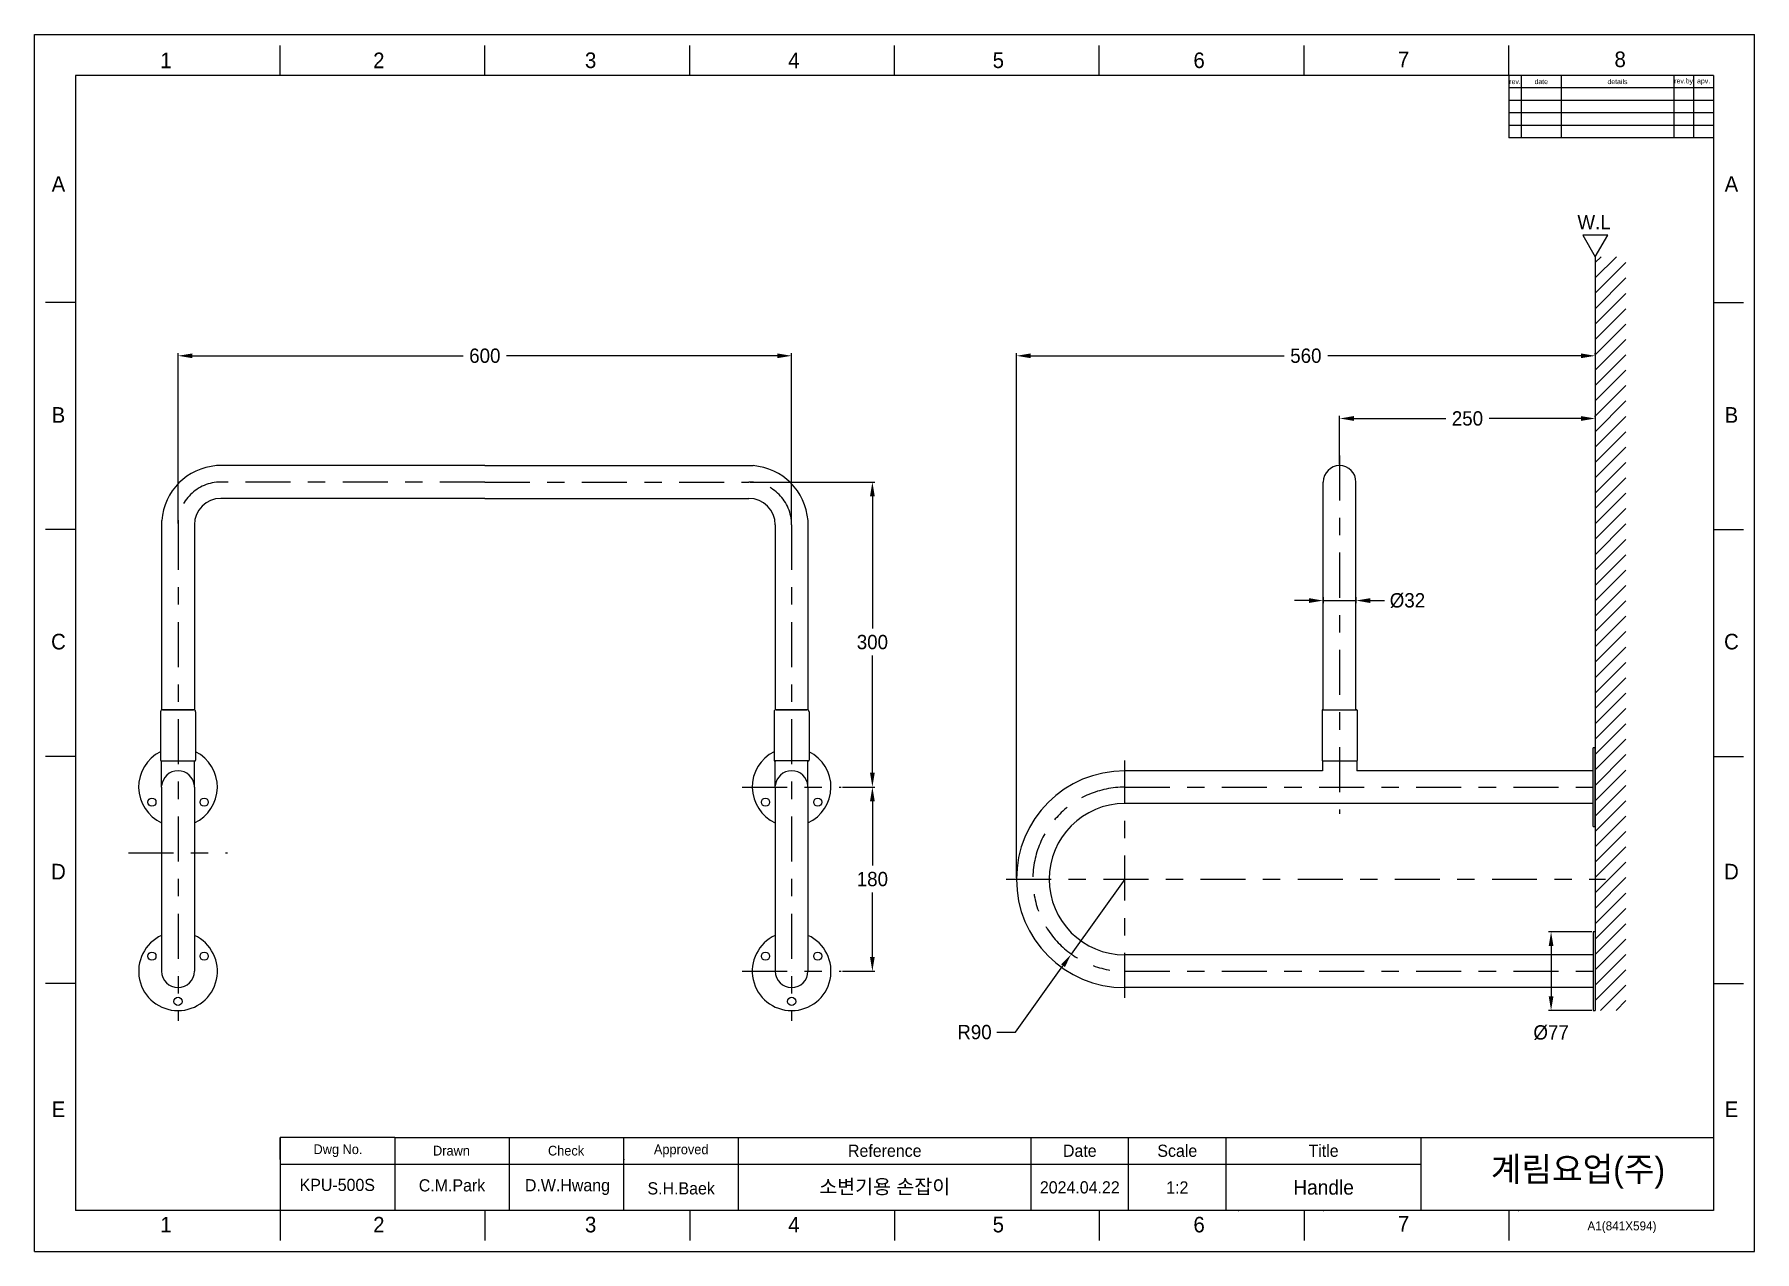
# Model space of a CAD drawing. Extents: x 19551 to 20392, y -12558 to -11963.
import ezdxf

# ---------------------------------------------------------------- set-up
doc = ezdxf.new("R2010")
doc.units = 0
doc.header["$MEASUREMENT"] = 0
doc.linetypes.add('CENTER', pattern=[47.5, 22, -8.5, 8.5, -8.5])
doc.linetypes.add('CENTERX2', pattern=[101.6, 63.5, -12.7, 12.7, -12.7])
doc.layers.get('0').update_dxf_attribs({"linetype": 'CONTINUOUS'})
doc.layers.get('Defpoints').update_dxf_attribs({"linetype": 'CONTINUOUS'})
doc.layers.add('DIM', color=3, linetype='CONTINUOUS', lineweight=9)
for name, color, linetype in [('FORM', 7, 'CONTINUOUS'), ('HATCH', 5, 'CONTINUOUS'), ('TEXT', 2, 'CONTINUOUS'), ('W.L', 2, 'CONTINUOUS')]:
    doc.layers.add(name, color=color, linetype=linetype)
doc.styles.add('ROMANS', font='')
doc.styles.get("Standard").update_dxf_attribs({"font": ''})
doc.styles.get('ROMANS').set_extended_font_data('Gulim')
doc.styles.get('Standard').set_extended_font_data('Gulim')
doc.dimstyles.new('ISO-25', dxfattribs={"dimtxt": 8, "dimasz": 6, "dimexe": 1.25, "dimexo": 0.625, "dimtad": 1, "dimtih": 1, "dimtoh": 1, "dimdec": 1, "dimdsep": 46, "dimtxsty": 'Standard', "dimcen": 2.5, "dimclrd": 3, "dimclre": 3, "dimclrt": 3, "dimadec": 0, "dimazin": 0, "dimtfac": 1, "dimtdec": 1, "dimtmove": 0, "dimatfit": 3, "dimfxl": 1, "dimarcsym": 0})

# ---------------------------------------------------------------- blocks, each defined once
blk = doc.blocks.new('*D11')
at = {"layer": 'Defpoints', "color": 0, "transparency": 16777216}
for p in [(19945.13, -12331.06), (19945.13, -12421.06), (19960.36, -12421.06)]:
    blk.add_point(p, dxfattribs=at)
at = {"layer": 'DIM', "color": 3, "lineweight": -2, "transparency": 16777216}
for p, q in [((19945.76, -12331.06), (19961.61, -12331.06)), ((19960.36, -12338.06), (19960.36, -12369.46)), ((19960.36, -12414.06), (19960.36, -12382.65)), ((19945.76, -12421.06), (19961.61, -12421.06))]:
    blk.add_line(p, q, dxfattribs=at)
at = {"layer": 'DIM', "color": 3, "transparency": 16777216}
for points in [[(19959.19, -12338.06), (19961.52, -12338.06), (19960.36, -12331.06)], [(19959.19, -12414.06), (19961.52, -12414.06), (19960.36, -12421.06)]]:
    blk.add_solid(points, dxfattribs=at)
at = {"layer": 'DIM', "color": 3, "transparency": 16777216, "insert": (19960.36, -12376.06), "char_height": 7, "attachment_point": 5}
blk.add_mtext('180', dxfattribs=at)
blk = doc.blocks.new('*D12')
at = {"layer": 'Defpoints', "color": 0, "transparency": 16777216}
for p in [(20313.79, -12150.99), (20313.79, -12150.99), (20188.79, -12174.04)]:
    blk.add_point(p, dxfattribs=at)
at = {"layer": 'DIM', "color": 3, "lineweight": -2, "transparency": 16777216}
for p, q in [((20188.79, -12173.42), (20188.79, -12149.74)), ((20195.79, -12150.99), (20240.65, -12150.99)), ((20306.79, -12150.99), (20261.94, -12150.99)), ((20313.79, -12150.36), (20313.79, -12149.74))]:
    blk.add_line(p, q, dxfattribs=at)
at = {"layer": 'DIM', "color": 3, "transparency": 16777216}
for points in [[(20195.79, -12149.82), (20195.79, -12152.16), (20188.79, -12150.99)], [(20306.79, -12149.82), (20306.79, -12152.16), (20313.79, -12150.99)]]:
    blk.add_solid(points, dxfattribs=at)
at = {"layer": 'DIM', "color": 3, "transparency": 16777216, "insert": (20251.29, -12150.99), "char_height": 7, "attachment_point": 5}
blk.add_mtext('250', dxfattribs=at)
blk = doc.blocks.new('*D13')
at = {"layer": 'Defpoints', "color": 0, "transparency": 16777216}
for p in [(20313.79, -12120.36), (20313.79, -12120.36), (20030.79, -12376.1)]:
    blk.add_point(p, dxfattribs=at)
at = {"layer": 'DIM', "color": 3, "lineweight": -2, "transparency": 16777216}
for p, q in [((20030.79, -12375.47), (20030.79, -12119.11)), ((20037.79, -12120.36), (20161.63, -12120.36)), ((20306.79, -12120.36), (20182.96, -12120.36)), ((20313.79, -12119.74), (20313.79, -12119.11))]:
    blk.add_line(p, q, dxfattribs=at)
at = {"layer": 'DIM', "color": 3, "transparency": 16777216}
for points in [[(20037.79, -12119.2), (20037.79, -12121.53), (20030.79, -12120.36)], [(20306.79, -12119.2), (20306.79, -12121.53), (20313.79, -12120.36)]]:
    blk.add_solid(points, dxfattribs=at)
at = {"layer": 'DIM', "color": 3, "transparency": 16777216, "insert": (20172.29, -12120.36), "char_height": 7, "attachment_point": 5}
blk.add_mtext('560', dxfattribs=at)
blk = doc.blocks.new('*D14')
at = {"layer": 'Defpoints', "color": 0, "transparency": 16777216}
for p in [(20083.75, -12376.1), (20057.61, -12412.67)]:
    blk.add_point(p, dxfattribs=at)
at = {"layer": 'DIM', "color": 3, "lineweight": -2, "transparency": 16777216}
for p, q in [((20083.75, -12376.1), (20057.61, -12412.67)), ((20030.33, -12450.84), (20053.54, -12418.37)), ((20021.2, -12450.84), (20030.33, -12450.84))]:
    blk.add_line(p, q, dxfattribs=at)
at = {"layer": 'DIM', "color": 3, "transparency": 16777216}
blk.add_solid([(20052.59, -12417.69), (20054.49, -12419.05), (20057.61, -12412.67)], dxfattribs=at)
at = {"layer": 'DIM', "color": 3, "transparency": 16777216, "insert": (20010.28, -12450.84), "char_height": 7, "attachment_point": 5}
blk.add_mtext('R90', dxfattribs=at)
blk = doc.blocks.new('*D15')
at = {"layer": 'Defpoints', "color": 0, "transparency": 16777216}
for p in [(19620.89, -12120.36), (19620.89, -12202.94), (19920.88, -12202.94)]:
    blk.add_point(p, dxfattribs=at)
at = {"layer": 'DIM', "color": 3, "lineweight": -2, "transparency": 16777216}
for p, q in [((19620.89, -12202.32), (19620.89, -12119.11)), ((19627.89, -12120.36), (19760.25, -12120.36)), ((19913.88, -12120.36), (19781.53, -12120.36)), ((19920.88, -12202.32), (19920.88, -12119.11))]:
    blk.add_line(p, q, dxfattribs=at)
at = {"layer": 'DIM', "color": 3, "transparency": 16777216}
for points in [[(19627.89, -12119.2), (19627.89, -12121.53), (19620.89, -12120.36)], [(19913.88, -12119.2), (19913.88, -12121.53), (19920.88, -12120.36)]]:
    blk.add_solid(points, dxfattribs=at)
at = {"layer": 'DIM', "color": 3, "transparency": 16777216, "insert": (19770.89, -12120.36), "char_height": 7, "attachment_point": 5}
blk.add_mtext('600', dxfattribs=at)
blk = doc.blocks.new('*D17')
at = {"layer": 'Defpoints', "color": 0, "transparency": 16777216}
for p in [(20312.79, -12401.81), (20292.18, -12440.31), (20312.79, -12440.31)]:
    blk.add_point(p, dxfattribs=at)
at = {"layer": 'DIM', "color": 3, "lineweight": -2, "transparency": 16777216}
for p, q in [((20312.17, -12401.81), (20290.93, -12401.81)), ((20292.18, -12408.81), (20292.18, -12433.31)), ((20312.17, -12440.31), (20290.93, -12440.31))]:
    blk.add_line(p, q, dxfattribs=at)
at = {"layer": 'DIM', "color": 3, "transparency": 16777216}
for points in [[(20291.01, -12408.81), (20293.34, -12408.81), (20292.18, -12401.81)], [(20291.01, -12433.31), (20293.34, -12433.31), (20292.18, -12440.31)]]:
    blk.add_solid(points, dxfattribs=at)
at = {"layer": 'DIM', "color": 3, "transparency": 16777216, "insert": (20292.18, -12451.08), "char_height": 7, "attachment_point": 5}
blk.add_mtext('%%C77', dxfattribs=at)
blk = doc.blocks.new('*D18')
at = {"layer": 'Defpoints', "color": 0, "transparency": 16777216}
for p in [(20180.79, -12237.65), (20196.79, -12237.65), (20196.79, -12239.96)]:
    blk.add_point(p, dxfattribs=at)
at = {"layer": 'DIM', "color": 3, "lineweight": -2, "transparency": 16777216}
for p, q in [((20173.79, -12239.96), (20166.79, -12239.96)), ((20180.79, -12238.28), (20180.79, -12241.21)), ((20180.79, -12239.96), (20196.79, -12239.96)), ((20196.79, -12238.28), (20196.79, -12241.21)), ((20203.79, -12239.96), (20210.79, -12239.96))]:
    blk.add_line(p, q, dxfattribs=at)
at = {"layer": 'DIM', "color": 3, "transparency": 16777216}
for points in [[(20173.79, -12238.79), (20173.79, -12241.13), (20180.79, -12239.96)], [(20203.79, -12238.79), (20203.79, -12241.13), (20196.79, -12239.96)]]:
    blk.add_solid(points, dxfattribs=at)
at = {"layer": 'DIM', "color": 3, "transparency": 16777216, "insert": (20221.95, -12239.96), "char_height": 7, "attachment_point": 5}
blk.add_mtext('%%C32', dxfattribs=at)
blk = doc.blocks.new('*D19')
at = {"layer": 'Defpoints', "color": 0, "transparency": 16777216}
for p in [(19899.98, -12182.04), (19960.36, -12182.04), (19945.13, -12331.06)]:
    blk.add_point(p, dxfattribs=at)
at = {"layer": 'DIM', "color": 3, "lineweight": -2, "transparency": 16777216}
for p, q in [((19900.61, -12182.04), (19961.61, -12182.04)), ((19960.36, -12189.04), (19960.36, -12253.67)), ((19960.36, -12324.06), (19960.36, -12266.85)), ((19945.76, -12331.06), (19961.61, -12331.06))]:
    blk.add_line(p, q, dxfattribs=at)
at = {"layer": 'DIM', "color": 3, "transparency": 16777216}
for points in [[(19959.19, -12189.04), (19961.52, -12189.04), (19960.36, -12182.04)], [(19959.19, -12324.06), (19961.52, -12324.06), (19960.36, -12331.06)]]:
    blk.add_solid(points, dxfattribs=at)
at = {"layer": 'DIM', "color": 3, "transparency": 16777216, "insert": (19960.36, -12260.26), "char_height": 7, "attachment_point": 5}
blk.add_mtext('300', dxfattribs=at)

msp = doc.modelspace()

# ---------------------------------------------------------------- hatches: boundary and pattern name
at = {"layer": 'HATCH', "linetype": 'ByBlock'}
h = msp.add_hatch(dxfattribs=at)
h.set_pattern_fill('ANSI31', color=5, scale=42.5, style=0)
h.paths.add_polyline_path([(20328.79, -12071.99), (20313.79, -12071.99), (20313.79, -12440.31), (20328.79, -12440.31)])

# ---------------------------------------------------------------- linework, layer by layer
at = {"color": 1, "linetype": 'CENTER'}
for p, q in [((20188.79, -12169.04), (20188.79, -12344.14)), ((19770.89, -12182.04), (19641.79, -12182.04)), ((19770.89, -12182.04), (19899.98, -12182.04)), ((19620.89, -12202.94), (19620.89, -12445.31)), ((19920.88, -12202.94), (19920.88, -12445.31)), ((20083.75, -12434.06), (20083.75, -12318.14)), ((19896.63, -12331.06), (19945.13, -12331.06)), ((20083.75, -12331.14), (20318.79, -12331.14)), ((19596.64, -12363.28), (19645.14, -12363.28)), ((20025.79, -12376.1), (20318.79, -12376.1)), ((19896.63, -12421.06), (19945.13, -12421.06)), ((20083.75, -12421.06), (20318.79, -12421.06))]:
    msp.add_line(p, q, dxfattribs=at)
for p, q in [((19770.89, -12174.04), (19639.7, -12174.04)), ((19770.89, -12174.04), (19902.07, -12174.04)), ((20180.79, -12293.27), (20180.79, -12182.04)), ((20196.79, -12293.27), (20196.79, -12182.04)), ((19770.89, -12190.04), (19641.79, -12190.04)), ((19770.89, -12190.04), (19899.98, -12190.04)), ((19612.89, -12200.85), (19612.89, -12293.37)), ((19928.88, -12200.85), (19928.88, -12293.37)), ((19628.89, -12202.94), (19628.89, -12293.37)), ((19912.88, -12202.94), (19912.88, -12293.37)), ((19612.33, -12294.27), (19612.33, -12317.97)), ((19628.45, -12293.27), (19613.33, -12293.27)), ((19613.33, -12293.27), (19628.45, -12293.27)), ((19629.45, -12294.27), (19629.45, -12317.97)), ((19912.32, -12294.27), (19912.32, -12317.97)), ((19913.32, -12293.27), (19928.45, -12293.27)), ((19928.45, -12293.27), (19913.32, -12293.27)), ((19929.45, -12294.27), (19929.45, -12317.97)), ((20180.23, -12293.57), (20180.23, -12318.02)), ((20180.53, -12293.27), (20197.06, -12293.27)), ((20197.36, -12293.57), (20197.36, -12318.02)), ((20312.79, -12350.31), (20312.79, -12311.97)), ((20313.79, -12311.97), (20312.79, -12311.97)), ((20313.79, -12350.31), (20313.79, -12311.97)), ((19612.63, -12318.27), (19629.15, -12318.27)), ((19612.89, -12331.06), (19612.89, -12318.57)), ((19628.89, -12331.06), (19628.89, -12318.57)), ((19929.15, -12318.27), (19912.62, -12318.27)), ((19912.88, -12331.06), (19912.88, -12318.57)), ((19928.88, -12331.06), (19928.88, -12318.57)), ((20180.34, -12318.32), (20180.34, -12323.14)), ((20180.39, -12318.27), (20180.48, -12318.27)), ((20180.48, -12318.27), (20197.11, -12318.27)), ((20197.11, -12318.27), (20197.19, -12318.27)), ((20197.24, -12318.32), (20197.24, -12323.14)), ((20180.34, -12323.14), (20083.75, -12323.14)), ((20309.88, -12323.14), (20197.24, -12323.14)), ((20312.79, -12323.14), (20309.88, -12323.14)), ((19612.89, -12331.06), (19612.89, -12421.06)), ((19628.89, -12331.06), (19628.89, -12421.06)), ((19912.88, -12331.06), (19912.88, -12421.06)), ((19928.88, -12331.06), (19928.88, -12421.06)), ((20045.85, -12339.14), (20045.82, -12339.14)), ((20312.79, -12339.14), (20083.75, -12339.14)), ((20312.79, -12350.31), (20313.79, -12350.31)), ((20312.79, -12401.81), (20312.79, -12440.31)), ((20313.79, -12401.81), (20312.79, -12401.81)), ((20313.79, -12401.81), (20313.79, -12440.31)), ((20312.79, -12413.06), (20083.75, -12413.06)), ((20312.79, -12429.06), (20083.75, -12429.06)), ((20312.79, -12440.31), (20313.79, -12440.31))]:
    msp.add_line(p, q)
at = {"linetype": 'ByBlock'}
for p, q in [((19620.89, -12330.47), (19620.89, -12330.47)), ((19620.89, -12330.47), (19620.89, -12330.47)), ((19920.88, -12330.47), (19920.88, -12330.47)), ((19920.88, -12330.47), (19920.88, -12330.47)), ((19620.89, -12421.06), (19620.89, -12421.06)), ((19620.89, -12421.06), (19620.89, -12421.06)), ((19920.88, -12421.06), (19920.88, -12421.06)), ((19920.88, -12421.06), (19920.88, -12421.06))]:
    msp.add_line(p, q, dxfattribs=at)
for centre in [(19608.12, -12338.43), (19633.66, -12338.43), (19908.11, -12338.43), (19933.66, -12338.43), (19608.12, -12413.68), (19633.66, -12413.68), (19908.11, -12413.68), (19933.66, -12413.68), (19620.89, -12435.81), (19920.88, -12435.81)]:
    msp.add_circle(centre, 2)
for centre, radius, start, end in [((19642.02, -12203.17), 29.22, 94.54953, 175.45047), ((19899.76, -12203.17), 29.22, 4.54953, 85.45047), ((20188.79, -12182.04), 8, 0, 180), ((19641.79, -12202.94), 12.9, 90, 180), ((19899.98, -12202.94), 12.9, 0, 90), ((19613.33, -12294.27), 1, 90, 180), ((19628.45, -12294.27), 1, 0, 90), ((19913.32, -12294.27), 1, 90, 180), ((19928.45, -12294.27), 1, 0, 90), ((20180.53, -12293.57), 0.3, 90, 180), ((20197.06, -12293.57), 0.3, 0, 90), ((19620.89, -12331.06), 19.25, 116.41088, 245.44387), ((19620.89, -12331.06), 19.25, 116.41088, 245.44387), ((19612.63, -12317.97), 0.3, 180, 270), ((19613.19, -12318.57), 0.3, 90, 180), ((19628.59, -12318.57), 0.3, 0, 90), ((19620.89, -12331.06), 19.25, 294.55613, 63.58912), ((19620.89, -12331.06), 19.25, 294.55613, 63.58912), ((19629.15, -12317.97), 0.3, 270, 0), ((19920.88, -12331.06), 19.25, 116.41088, 245.44387), ((19920.88, -12331.06), 19.25, 116.41088, 245.44387), ((19912.62, -12317.97), 0.3, 180, 270), ((19913.18, -12318.57), 0.3, 90, 180), ((19928.58, -12318.57), 0.3, 0, 90), ((19920.88, -12331.06), 19.25, 294.55613, 63.58912), ((19920.88, -12331.06), 19.25, 294.55613, 63.58912), ((19929.15, -12317.97), 0.3, 270, 0), ((20180.48, -12318.02), 0.25, 180, 270), ((20180.39, -12318.32), 0.05, 90, 180), ((20197.11, -12318.02), 0.25, 270, 0), ((20197.19, -12318.32), 0.05, 0, 90), ((19620.89, -12331.17), 8.03, 5.00572, 174.99428), ((19920.88, -12331.17), 8.03, 5.00572, 174.99428), ((20083.75, -12376.1), 52.96, 90, 270), ((20083.75, -12376.1), 36.96, 90, 270), ((19620.89, -12421.06), 19.25, 114.55613, 65.44387), ((19920.88, -12421.06), 19.25, 114.55613, 65.44387), ((19620.89, -12421.06), 8, 180, 0), ((19920.88, -12421.06), 8, 180, 0)]:
    msp.add_arc(centre, radius, start, end)
at = {"color": 1, "linetype": 'CENTER'}
for centre, radius, start, end in [((19641.79, -12202.94), 20.9, 90, 180), ((19899.98, -12202.94), 20.9, 0, 90), ((20083.75, -12376.1), 44.96, 90, 270)]:
    msp.add_arc(centre, radius, start, end, dxfattribs=at)
at = {"layer": 'FORM', "color": 7, "linetype": 'Continuous'}
for p, q in [((19550.67, -12558.04), (19550.67, -11963.34)), ((19550.67, -11963.34), (20391.67, -11963.34)), ((20391.67, -12558.04), (20391.67, -11963.34)), ((19670.82, -11983.36), (19670.82, -11968.81)), ((19770.93, -11983.36), (19770.93, -11968.81)), ((19871.05, -11983.36), (19871.05, -11968.81)), ((19971.17, -11983.36), (19971.17, -11968.81)), ((20071.29, -11983.36), (20071.29, -11968.81)), ((20171.41, -11983.36), (20171.41, -11968.81)), ((20271.53, -11983.36), (20271.53, -11968.81)), ((19570.7, -11983.36), (19570.7, -12538.02)), ((20371.65, -11983.36), (19570.7, -11983.36)), ((19570.7, -12094.29), (19556.14, -12094.29)), ((20371.65, -12094.29), (20386.2, -12094.29)), ((19570.7, -12205.22), (19556.14, -12205.22)), ((20371.65, -12205.22), (20386.21, -12205.22)), ((19570.7, -12316.16), (19556.14, -12316.16)), ((20371.65, -12316.15), (20386.21, -12316.15)), ((19570.7, -12427.09), (19556.14, -12427.09)), ((20371.65, -12427.08), (20386.21, -12427.08)), ((19726.83, -12502.26), (19670.82, -12502.26)), ((19670.82, -12502.26), (19670.82, -12538.02)), ((19670.82, -12512.99), (19670.82, -12502.26)), ((20371.65, -12538.02), (19570.7, -12538.02)), ((19670.82, -12538.02), (19670.82, -12552.57)), ((19770.93, -12538.02), (19770.93, -12552.57)), ((19871.05, -12538.02), (19871.05, -12552.57)), ((19971.17, -12538.02), (19971.17, -12552.57)), ((20071.29, -12538.02), (20071.29, -12552.57)), ((20171.41, -12538.02), (20171.41, -12552.57)), ((20271.53, -12538.02), (20271.53, -12552.57)), ((19550.67, -12558.04), (20391.67, -12558.04))]:
    msp.add_line(p, q, dxfattribs=at)
at = {"layer": 'FORM'}
for p, q in [((20271.5, -11983.36), (20271.5, -12013.89)), ((20277.61, -11983.36), (20277.61, -12013.89)), ((20297.15, -11983.36), (20297.15, -12013.89)), ((20352.11, -11983.36), (20352.11, -12013.89)), ((20361.88, -11983.36), (20361.88, -12013.89)), ((20371.65, -11989.47), (20271.5, -11989.47)), ((20371.65, -11995.57), (20271.5, -11995.57)), ((20371.65, -12001.68), (20271.5, -12001.68)), ((20371.65, -12007.79), (20271.5, -12007.79)), ((20371.65, -12013.89), (20271.5, -12013.89)), ((19726.83, -12502.26), (20371.65, -12502.26)), ((19726.83, -12502.26), (19726.83, -12538.02)), ((19782.85, -12502.26), (19782.85, -12538.02)), ((19838.87, -12538.02), (19838.87, -12502.26)), ((19894.89, -12538.02), (19894.89, -12502.26)), ((20037.92, -12538.02), (20037.92, -12502.26)), ((20037.92, -12538.02), (20037.92, -12502.26)), ((20037.92, -12538.02), (20037.92, -12502.26)), ((20085.59, -12538.02), (20085.59, -12502.26)), ((20133.27, -12538.02), (20133.27, -12502.26)), ((20228.62, -12538.02), (20228.62, -12502.26)), ((19670.82, -12515.37), (20228.62, -12515.37))]:
    msp.add_line(p, q, dxfattribs=at)
at = {"layer": 'FORM', "linetype": 'Continuous'}
msp.add_line((20371.65, -11983.36), (20371.65, -12538.02), dxfattribs=at)
at = {"layer": 'FORM'}
for p in [(20139.39, -12538.02), (20180.83, -12538.02), (20276.24, -12538.02)]:
    msp.add_point(p, dxfattribs=at)
at = {"layer": 'TEXT'}
msp.add_point((19838.87, -12512.99), dxfattribs=at)
at = {"layer": 'W.L', "color": 2, "linetype": 'ByBlock'}
msp.add_line((20313.79, -12071.99), (20313.79, -12440.31), dxfattribs=at)
msp.add_lwpolyline([(20313.79, -12071.99), (20319.9, -12061.42), (20307.69, -12061.42)], close=True, dxfattribs=at)

# ---------------------------------------------------------------- texts
at = {"layer": 'FORM', "char_height": 7.63, "attachment_point": 5}
for s, width, insert in [('1', 50.0595, (19614.98, -11976.01)), ('2', 50.0595, (19719.06, -11976.01)), ('3', 50.0595, (19822.62, -11976.01)), ('4', 50.0595, (19921.97, -11976.01)), ('5', 50.0595, (20021.93, -11976.01)), ('6', 50.0595, (20120.09, -11976.01)), ('7', 50.0595, (20220.04, -11975.56)), ('8', 50.0595, (20325.95, -11975.56)), ('A', 10.0119, (19562.43, -12036.42)), ('A', 10.0119, (20380.35, -12036.42)), ('B', 10.0119, (19562.43, -12149.25)), ('B', 10.0119, (20380.35, -12149.25)), ('C', 10.0119, (19562.43, -12260.07)), ('C', 10.0119, (20380.35, -12260.07)), ('D', 10.0119, (19562.43, -12372.39)), ('D', 10.0119, (20380.35, -12372.39)), ('E', 10.0119, (19562.43, -12488.5)), ('E', 10.0119, (20380.35, -12488.5)), ('1', 50.0595, (19614.98, -12544.9)), ('2', 50.0595, (19719.06, -12544.9)), ('3', 50.0595, (19822.62, -12544.9)), ('4', 50.0595, (19921.97, -12544.9)), ('5', 50.0595, (20021.93, -12544.9)), ('6', 50.0595, (20120.09, -12544.9)), ('7', 50.0595, (20220.04, -12544.45))]:
    msp.add_mtext_dynamic_manual_height_columns(s, width=width, gutter_width=12.51, heights=[0], dxfattribs=dict(at, insert=insert))
at = {"layer": 'TEXT', "style": 'ROMANS'}
msp.add_text('A1(841X594)', height=4.3802, dxfattribs=at).set_placement((20309.94, -12547.69))
at = {"layer": 'TEXT', "attachment_point": 5}
for s, width, gutter_width, heights, insert, char_height in [('rev.', 6.1066, 15.27, [0], (20274.55, -11986.41), 2.443), ('date', 19.5411, 15.27, [0], (20287.38, -11986.41), 2.443), ('details', 54.9593, 15.27, [0], (20324.63, -11986.41), 2.443), ('rev.by', 9.7705, 15.27, [0], (20356.99, -11986.41), 2.443), ('apv.', 9.7705, 15.27, [0], (20366.76, -11986.41), 2.443), ('Dwg No.', 56.019, 29.8, [0], (19699.09, -12508.76), 4.768), ('Approved', 56.019, 29.8, [0], (19866.88, -12508.82), 4.768), ('Reference', 143.0272, 29.8, [0], (19966.41, -12508.82), 5.959), ('Scale', 47.6757, 29.8, [0], (20109.43, -12508.82), 5.959), ('Title', 95.3515, 29.8, [0], (20180.95, -12508.82), 5.959), ('Drawn', 56.019, 29.8, [0], (19754.58, -12508.76), 4.768), ('Check', 56.019, 29.8, [0], (19810.6, -12508.76), 4.768), ('Date', 47.6757, 29.8, [0], (20061.76, -12508.82), 5.959), ('KPU-500S', 5.9595, 29.8, [5.19], (19698.75, -12525.5), 5.959), ('C.M.Park', 44.8871, 29.8, [0], (19754.84, -12525.73), 5.959), ('소변기용 손잡이', 143.0272, 29.8, [0], (19966.41, -12526.7), 7), ('D.W.Hwang', 56.019, 29.8, [0], (19811.28, -12526.53), 5.959), ('S.H.Baek', 56.019, 29.8, [0], (19866.88, -12527.19), 5.959), ('2024.04.22', 47.6757, 29.8, [0], (20061.76, -12526.7), 5.959), ('1:2', 47.6757, 29.8, [0], (20109.43, -12526.7), 5.959), ('Handle', 95.3515, 29.8, [0], (20180.95, -12526.7), 7.151)]:
    msp.add_mtext_dynamic_manual_height_columns(s, width=width, gutter_width=gutter_width, heights=heights, dxfattribs=dict(at, insert=insert, char_height=char_height))
at = {"layer": 'TEXT', "linetype": 'CENTERX2', "insert": (20305.32, -12519.56), "char_height": 11.9189, "attachment_point": 5}
msp.add_mtext_dynamic_manual_height_columns('{\\fHYGothic-Medium|b0|i0|c129|p18;계림요업(주)}', width=143.0272, gutter_width=29.8, heights=[0], dxfattribs=at)
at = {"layer": 'W.L', "color": 2, "linetype": 'ByBlock', "insert": (20305.05, -12051.56), "char_height": 7, "attachment_point": 1}
msp.add_mtext_dynamic_manual_height_columns('W.L', width=26.1796, gutter_width=26.28, heights=[0], dxfattribs=at)

# ---------------------------------------------------------------- dimensions: what is measured, and where the dimension line sits
at = {"layer": 'DIM'}
for base, p1, p2, text, picture, middle in [((19620.89, -12120.36), (19920.88, -12202.94), (19620.89, -12202.94), '600', '*D15', (19770.89, -12120.36)), ((20313.79, -12120.36), (20030.79, -12376.1), (20313.79, -12120.36), '560', '*D13', (20172.29, -12120.36)), ((20313.79, -12150.99), (20188.79, -12174.04), (20313.79, -12150.99), '250', '*D12', (20251.29, -12150.99))]:
    dim = msp.add_linear_dim(base=base, p1=p1, p2=p2, text=text, dimstyle='ISO-25', override={"dimtxt": 7, "dimasz": 7, "dimgap": 3, "dimtad": 0}, dxfattribs=at)
    dim.commit()
    dim.dimension.update_dxf_attribs({"geometry": picture, "text_midpoint": middle})
for base, p1, p2, text, override, picture, middle in [((19960.36, -12182.04), (19945.13, -12331.06), (19899.98, -12182.04), '300', {"dimtxt": 7, "dimasz": 7, "dimgap": 3, "dimtad": 0}, '*D19', (19960.36, -12260.26)), ((20292.18, -12440.31), (20312.79, -12401.81), (20312.79, -12440.31), '%%C77', {"dimtxt": 7, "dimasz": 7, "dimgap": 3, "dimtad": 0, "dimtmove": 2}, '*D17', (20292.18, -12451.08))]:
    dim = msp.add_linear_dim(base=base, p1=p1, p2=p2, angle=90, text=text, dimstyle='ISO-25', override=override, dxfattribs=at)
    dim.commit()
    dim.dimension.update_dxf_attribs({"geometry": picture, "text_midpoint": middle, "dimtype": 160})
dim = msp.add_linear_dim(base=(20196.79, -12239.96), p1=(20180.79, -12237.65), p2=(20196.79, -12237.65), text='%%C32', dimstyle='ISO-25', override={"dimtxt": 7, "dimasz": 7, "dimgap": 3, "dimtad": 0, "dimtmove": 2}, dxfattribs=at)
dim.commit()
dim.dimension.update_dxf_attribs({"geometry": '*D18', "text_midpoint": (20221.95, -12239.96), "dimtype": 160})
dim = msp.add_linear_dim(base=(19960.36, -12421.06), p1=(19945.13, -12331.06), p2=(19945.13, -12421.06), angle=90, text='180', dimstyle='ISO-25', override={"dimtxt": 7, "dimasz": 7, "dimgap": 3, "dimtad": 0}, dxfattribs=at)
dim.commit()
dim.dimension.update_dxf_attribs({"geometry": '*D11', "text_midpoint": (19960.36, -12376.06)})
dim = msp.add_radius_dim(center=(20083.75, -12376.1), mpoint=(20057.61, -12412.67), text='R90', dimstyle='ISO-25', override={"dimtxt": 7, "dimasz": 7, "dimgap": 3, "dimtad": 0}, dxfattribs=at)
dim.commit()
dim.dimension.update_dxf_attribs({"geometry": '*D14', "text_midpoint": (20010.28, -12450.84), "dimtype": 164})

doc.saveas('drawing.dxf')
